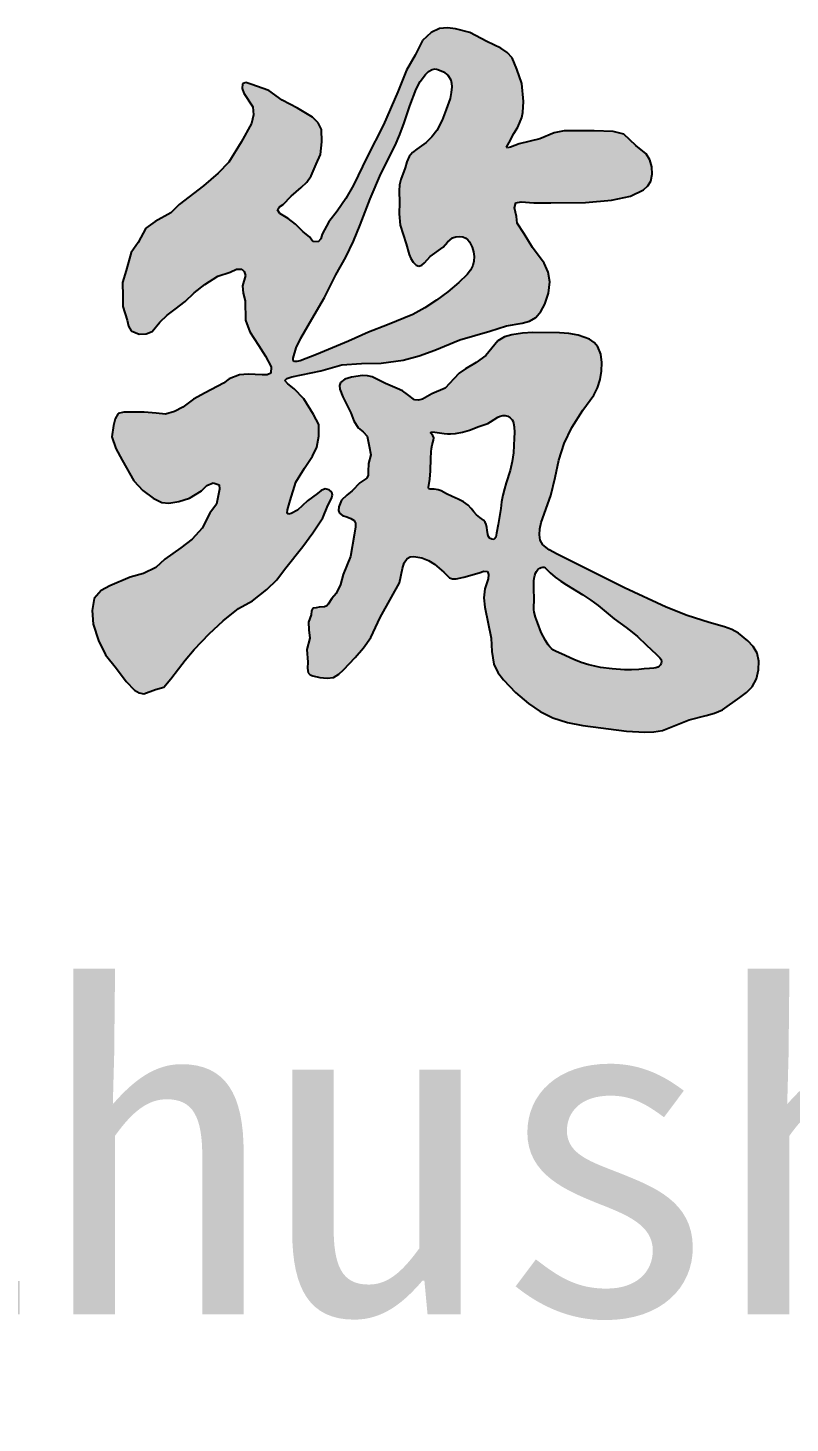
# Model space of a CAD drawing. Extents: x 8254 to 366479, y -216343 to -120021.
# Drawn here: x 124267 to 124507.1, y -184924.3 to -184484.9 of the extents above; entities that cross this region are included whole.
import ezdxf

# ---------------------------------------------------------------- set-up
doc = ezdxf.new("R2010")
doc.units = 0
doc.header["$LTSCALE"] = 500
doc.header["$MEASUREMENT"] = 0
doc.layers.get('0').update_dxf_attribs({"linetype": 'CONTINUOUS'})
doc.styles.add('宋体', font='SimSun.ttf', dxfattribs={"width": 0.8})

msp = doc.modelspace()

# ---------------------------------------------------------------- hatches: boundary and pattern name
h = msp.add_hatch(color=7)
h.paths.add_polyline_path([(124353.76, -184549.126), (124351.305, -184546.673), (124348.957, -184544.966), (124346.395, -184543.366), (124345.648, -184542.193), (124346.248, -184541.293), (124347.462, -184540.487), (124349.917, -184537.927), (124353.119, -184535.154), (124354.847, -184533.461), (124356.214, -184531.527), (124357.815, -184527.794), (124359.203, -184524.808), (124359.63, -184520.755), (124359.523, -184516.915), (124358.466, -184514.77), (124356.642, -184512.974), (124351.945, -184510.195), (124347.142, -184507.635), (124342.873, -184504.649), (124337.216, -184502.622), (124335.663, -184502.141), (124334.611, -184502.532), (124334.474, -184503.987), (124335.048, -184505.477), (124337.886, -184509.731), (124338.116, -184512.289), (124337.449, -184514.967), (124334.174, -184520.857), (124330.245, -184527.183), (124326.97, -184530.674), (124322.277, -184534.601), (124314.636, -184540.491), (124312.051, -184543.155), (124307.114, -184545.896), (124304.096, -184547.952), (124301.765, -184552.475), (124299.57, -184555.627), (124297.913, -184561.35), (124296.765, -184565.117), (124296.929, -184569.375), (124296.929, -184572.651), (124298.241, -184576.909), (124298.721, -184578.794), (124299.552, -184580.348), (124302.01, -184581.33), (124304.206, -184581.287), (124306.107, -184580.512), (124308.565, -184577.564), (124310.825, -184575.334), (124313.39, -184573.457), (124316.548, -184571.038), (124319.39, -184568.303), (124322.758, -184565.673), (124326.863, -184563.043), (124330.758, -184561.781), (124332.726, -184560.884), (124334.443, -184560.834), (124335.164, -184561.662), (124335.495, -184562.833), (124334.653, -184566.094), (124334.819, -184568.423), (124335.39, -184570.827), (124335.495, -184576.928), (124336.864, -184580.61), (124339.601, -184584.818), (124341.811, -184588.289), (124343.601, -184591.656), (124343.505, -184593.603), (124342.367, -184594.122), (124340.774, -184594.123), (124336.352, -184593.993), (124333.62, -184594.123), (124330.368, -184595.422), (124328.613, -184596.787), (124322.89, -184599.776), (124319.118, -184601.856), (124315.837, -184604.31), (124313.201, -184605.741), (124310.394, -184606.543), (124307.357, -184606.257), (124303.576, -184605.913), (124299.278, -184605.913), (124297.176, -184605.872), (124295.44, -184606.371), (124294.455, -184607.984), (124293.95, -184610.15), (124293.434, -184613.7), (124294.695, -184617.364), (124296.7, -184621.029), (124300.41, -184627.567), (124303.182, -184630.542), (124306.467, -184633.005), (124309.239, -184634.338), (124311.395, -184634.543), (124314.577, -184634.031), (124317.862, -184633.005), (124321.661, -184630.645), (124323.343, -184629.051), (124325.357, -184628.183), (124327.205, -184628.799), (124327.399, -184630.128), (124326.999, -184631.774), (124326.383, -184634.851), (124324.33, -184637.724), (124321.919, -184642.493), (124318.754, -184645.928), (124315.226, -184648.639), (124310.162, -184652.164), (124307.267, -184654.785), (124303.378, -184656.683), (124299.217, -184657.858), (124292.796, -184660.57), (124290.082, -184662.106), (124287.821, -184664.546), (124287.282, -184668.363), (124287.51, -184672.678), (124289.214, -184677.788), (124291.487, -184682.33), (124294.896, -184686.646), (124297.964, -184690.734), (124300.558, -184693.458), (124302.019, -184694.343), (124303.533, -184694.595), (124307.169, -184693.232), (124309.783, -184692.551), (124312.055, -184689.939), (124314.442, -184686.759), (124316.487, -184684.034), (124319.328, -184680.627), (124324.101, -184675.744), (124328.533, -184671.656), (124333.306, -184667.795), (124337.738, -184665.297), (124342.283, -184661.776), (124345.465, -184658.71), (124347.851, -184655.417), (124353.647, -184648.263), (124356.715, -184643.947), (124359.897, -184639.178), (124361.488, -184635.317), (124362.668, -184633.09), (124362.954, -184632.041), (124362.738, -184631.115), (124361.861, -184630.376), (124360.692, -184630.093), (124359.371, -184630.598), (124358.192, -184631.57), (124355.124, -184633.841), (124351.942, -184636.793), (124349.897, -184637.815), (124348.679, -184638.221), (124348.776, -184636.667), (124349.67, -184633.727), (124351.43, -184627.956), (124354.123, -184623.582), (124356.704, -184619.769), (124358.051, -184616.966), (124358.612, -184613.489), (124358.612, -184609.788), (124356.929, -184606.648), (124353.899, -184601.714), (124350.869, -184598.574), (124348.849, -184597.004), (124347.951, -184595.995), (124348.613, -184595.266), (124350.195, -184594.761), (124359.286, -184592.855), (124365.907, -184591.06), (124372.087, -184590.572), (124378.251, -184590.499), (124385.209, -184589.49), (124390.279, -184588.137), (124395.215, -184586.364), (124403.056, -184583.149), (124412.561, -184580.401), (124417.821, -184578.777), (124422.725, -184577.904), (124425.019, -184577.249), (124426.984, -184576.117), (124428.589, -184574.224), (124429.799, -184571.897), (124431.024, -184568.416), (124431.408, -184564.864), (124430.86, -184561.858), (124429.598, -184559.037), (124425.979, -184554.014), (124423.365, -184549.794), (124421.153, -184546.378), (124420.898, -184544.295), (124420.288, -184541.596), (124420.724, -184540.029), (124422.379, -184539.681), (124426.386, -184540.029), (124431.7, -184540.029), (124442.675, -184539.855), (124450.863, -184539.159), (124456.874, -184537.94), (124460.955, -184535.895), (124462.267, -184534.649), (124463.215, -184533.152), (124463.696, -184530.988), (124463.538, -184528.688), (124462.934, -184526.484), (124461.816, -184524.601), (124458.533, -184521.913), (124454.767, -184518.417), (124451.376, -184517.503), (124445.349, -184517.288), (124439.16, -184517.288), (124435.958, -184517.363), (124432.81, -184517.933), (124428.306, -184519.794), (124421.747, -184521.415), (124419.045, -184522.473), (124417.551, -184522.863), (124418.637, -184520.942), (124420.057, -184518.172), (124421.342, -184516.213), (124422.558, -184513.105), (124422.897, -184511.551), (124423.176, -184508.043), (124422.581, -184502.44), (124421.052, -184497.856), (124419.608, -184494.291), (124417.991, -184492.608), (124415.955, -184491.319), (124411.623, -184489.197), (124406.271, -184486.311), (124401.683, -184485.207), (124399.14, -184484.903), (124396.671, -184485.122), (124394.038, -184486.395), (124391.319, -184488.857), (124389.025, -184493.526), (124386.307, -184498.196), (124383.589, -184505.072), (124378.994, -184515.41), (124373.826, -184525.554), (124369.528, -184534.426), (124367.161, -184538.677), (124364.433, -184542.62), (124361.772, -184545.93), (124359.737, -184549.873), (124359.288, -184551.323), (124358.456, -184552.326), (124356.748, -184552.219), (124355.681, -184550.726)])
h.paths.add_polyline_path([(124364.017, -184562.678), (124367.179, -184557.096), (124369.608, -184552.067), (124371.711, -184546.879), (124374.771, -184538.779), (124378.151, -184530.833), (124382.654, -184521.967), (124384.211, -184518.44), (124385.567, -184514.82), (124387.302, -184509.415), (124389.318, -184504.175), (124390.612, -184501.814), (124392.264, -184499.597), (124393.251, -184498.611), (124394.723, -184497.773), (124396.149, -184497.953), (124397.909, -184498.698), (124399.297, -184499.808), (124400.2, -184501.232), (124400.463, -184502.31), (124400.527, -184503.44), (124400.376, -184505.291), (124399.992, -184507.101), (124398.809, -184510.635), (124397.454, -184513.998), (124395.782, -184517.175), (124394.276, -184519.226), (124392.427, -184521.018), (124389.507, -184523.067), (124388.164, -184524.15), (124387.109, -184525.433), (124386.378, -184527.125), (124385.801, -184528.948), (124384.443, -184532.603), (124384.113, -184534.373), (124384.006, -184536.198), (124384.051, -184539.922), (124384.009, -184543.486), (124384.313, -184546.979), (124386.143, -184552.86), (124387.059, -184556.258), (124387.655, -184557.54), (124388.418, -184558.717), (124389.287, -184559.58), (124390.198, -184559.918), (124391.067, -184559.619), (124391.935, -184558.866), (124393.729, -184556.912), (124397.783, -184553.906), (124399.187, -184552.363), (124400.791, -184551.031), (124401.803, -184550.668), (124402.899, -184550.555), (124404.539, -184550.771), (124405.977, -184551.909), (124406.96, -184553.92), (124407.381, -184555.385), (124407.579, -184556.869), (124407.53, -184558.326), (124407.209, -184559.707), (124406.454, -184561.218), (124405.384, -184562.587), (124402.751, -184565.046), (124399.262, -184567.97), (124395.721, -184570.666), (124392.077, -184573.04), (124388.223, -184575.116), (124380.256, -184578.394), (124374.295, -184580.752), (124367.95, -184583.527), (124357.865, -184587.773), (124352.72, -184589.786), (124351.705, -184589.987), (124350.535, -184589.925), (124350.525, -184588.906), (124351.561, -184585.682), (124352.95, -184582.586), (124356.428, -184576.582), (124360.433, -184569.841)], flags=16)
h.paths.add_polyline_path([(124441.858, -184605.288), (124445.312, -184600.604), (124446.481, -184598.23), (124447.276, -184595.68), (124447.706, -184593.004), (124447.779, -184590.25), (124447.472, -184587.639), (124446.545, -184585.319), (124445.389, -184584.005), (124443.893, -184582.969), (124440.378, -184581.621), (124437.406, -184581.09), (124434.457, -184580.882), (124426.111, -184580.879), (124422.801, -184581.043), (124419.489, -184581.509), (124417.109, -184582.203), (124415.023, -184583.4), (124411.267, -184588.031), (124408.219, -184590.298), (124404.853, -184592.222), (124402.884, -184593.679), (124401.152, -184595.427), (124398.439, -184598.385), (124394.245, -184600.111), (124391.284, -184601.837), (124390.037, -184602.175), (124388.817, -184602.083), (124386.597, -184600.358), (124385.01, -184599.242), (124383.277, -184598.415), (124379.69, -184596.906), (124375.496, -184594.743), (124373.982, -184594.425), (124372.396, -184594.398), (124368.968, -184594.928), (124366.885, -184595.504), (124365.45, -184596.548), (124365.18, -184597.501), (124365.292, -184598.641), (124366.18, -184601.069), (124368.777, -184606.142), (124369.712, -184608.621), (124371.092, -184610.861), (124372.634, -184612.112), (124373.916, -184613.452), (124374.509, -184616.628), (124375.002, -184619.34), (124374.262, -184622.052), (124374.231, -184624.599), (124374.169, -184625.776), (124373.769, -184626.736), (124371.549, -184628.216), (124369.202, -184630.653), (124367.466, -184632.019), (124365.817, -184633.629), (124364.913, -184635.775), (124364.871, -184636.852), (124365.205, -184637.746), (124366.147, -184638.461), (124367.432, -184638.925), (124368.735, -184639.359), (124369.733, -184639.987), (124370.173, -184640.896), (124370.223, -184642.056), (124369.774, -184644.692), (124368.588, -184651.389), (124366.368, -184657.059), (124365.457, -184660.145), (124364.147, -184662.976), (124362.774, -184664.59), (124361.629, -184666.336), (124361.172, -184666.923), (124360.477, -184667.257), (124358.786, -184667.334), (124357.787, -184667.564), (124356.788, -184667.641), (124356.365, -184668.491), (124356.25, -184669.791), (124355.405, -184672.018), (124355.54, -184674.477), (124355.866, -184677.086), (124354.867, -184680.619), (124355.174, -184684.689), (124355.081, -184686.483), (124355.328, -184687.991), (124355.915, -184688.589), (124356.789, -184688.992), (124358.938, -184689.452), (124361.228, -184689.722), (124363.258, -184689.452), (124364.902, -184688.475), (124366.4, -184687.097), (124370.13, -184683.173), (124372.749, -184680.162), (124375.039, -184676.894), (124377.984, -184670.615), (124381.519, -184664.14), (124384.072, -184659.627), (124385.053, -184655.114), (124385.531, -184653.344), (124386.428, -184651.974), (124387.398, -184651.487), (124388.583, -184651.347), (124391.14, -184651.778), (124393.232, -184652.628), (124395.067, -184653.74), (124398.012, -184656.291), (124399.779, -184658.057), (124400.796, -184658.367), (124401.939, -184658.356), (124404.296, -184657.861), (124409.204, -184656.487), (124410.657, -184656.01), (124411.757, -184656.095), (124412.09, -184657.074), (124411.953, -184658.45), (124410.972, -184661.589), (124410.682, -184664.355), (124410.972, -184667.279), (124412.935, -184677.09), (124413.151, -184681.241), (124413.815, -184685.258), (124415.096, -184687.854), (124416.862, -184690.236), (124420.582, -184694.209), (124424.716, -184697.693), (124428.406, -184700.203), (124432.374, -184702.206), (124437.009, -184703.644), (124441.799, -184704.56), (124455.543, -184706.326), (124461.322, -184706.734), (124464.168, -184706.618), (124466.932, -184706.13), (124475.375, -184702.794), (124480.7, -184701.396), (124483.317, -184700.671), (124485.781, -184699.655), (124491.279, -184695.73), (124493.386, -184694.167), (124495.206, -184692.395), (124496.508, -184689.927), (124497.17, -184687.097), (124497.311, -184684.369), (124496.777, -184681.799), (124495.534, -184679.71), (124493.832, -184677.875), (124490.887, -184675.52), (124488.742, -184674.399), (124486.447, -184673.543), (124481.658, -184672.185), (124474.739, -184669.95), (124468.042, -184667.284), (124454.954, -184661.197), (124443.37, -184655.506), (124433.748, -184650.601), (124431.231, -184649.266), (124429.232, -184647.658), (124428.42, -184646.201), (124428.13, -184644.519), (124428.262, -184642.654), (124428.716, -184640.652), (124431.743, -184632.16), (124433.117, -184626.452), (124434.21, -184621.066), (124435.969, -184615.809), (124438.404, -184610.712)])
h.paths.add_polyline_path([(124394.134, -184612.148), (124395.144, -184612.168), (124398.106, -184612.63), (124399.207, -184612.75), (124400.122, -184612.776), (124401.727, -184612.63), (124403.887, -184612.228), (124406.124, -184611.596), (124409.098, -184610.433), (124410.955, -184609.806), (124411.862, -184609.451), (124412.719, -184609.011), (124413.857, -184608.215), (124415.047, -184607.461), (124415.797, -184607.169), (124416.59, -184607.012), (124417.387, -184607.015), (124418.15, -184607.202), (124418.952, -184607.676), (124419.573, -184608.365), (124419.84, -184608.87), (124420.025, -184609.414), (124420.22, -184610.562), (124420.281, -184612.314), (124420.22, -184614.051), (124419.961, -184618.704), (124419.564, -184621.503), (124418.926, -184624.261), (124417.701, -184628.133), (124417.097, -184630.064), (124416.599, -184632.014), (124416.234, -184634.127), (124415.952, -184636.279), (124415.176, -184641.319), (124414.659, -184644.032), (124414.375, -184645.24), (124414.127, -184645.708), (124413.753, -184645.971), (124413.102, -184645.931), (124412.46, -184645.583), (124412.058, -184645.09), (124411.842, -184644.493), (124411.684, -184643.128), (124411.575, -184642.198), (124411.374, -184641.318), (124411.037, -184640.535), (124410.521, -184639.897), (124409.357, -184639.122), (124408.346, -184638.261), (124407.473, -184637.251), (124406.636, -184636.208), (124405.736, -184635.245), (124405.01, -184634.663), (124404.218, -184634.16), (124402.503, -184633.307), (124400.627, -184632.486), (124398.882, -184631.627), (124397.233, -184630.697), (124396.249, -184630.359), (124395.002, -184630.205), (124393.728, -184630.169), (124393.302, -184630.025), (124393.192, -184629.688), (124393.602, -184627.053), (124393.838, -184624.39), (124393.968, -184620.513), (124394, -184618.401), (124394.113, -184617.335), (124394.356, -184616.248), (124394.815, -184614.712), (124394.861, -184613.972), (124394.614, -184613.276), (124393.82, -184612.323)], flags=16)
h.paths.add_polyline_path([(124427.68, -184655.513), (124428.473, -184654.909), (124429.204, -184654.719), (124429.641, -184654.74), (124429.986, -184654.952), (124431.483, -184656.494), (124433.131, -184657.882), (124434.887, -184659.153), (124436.707, -184660.343), (124441.801, -184663.47), (124444.297, -184665.074), (124446.7, -184666.794), (124451.741, -184670.948), (124455.494, -184673.769), (124457.341, -184675.165), (124459.081, -184676.603), (124461.845, -184679.272), (124464.894, -184682.155), (124466.078, -184683.26), (124466.474, -184683.854), (124466.608, -184684.491), (124466.499, -184684.974), (124466.243, -184685.447), (124465.877, -184685.87), (124465.439, -184686.204), (124464.819, -184686.464), (124464.159, -184686.573), (124462.79, -184686.593), (124461.102, -184686.709), (124459.44, -184686.905), (124457.187, -184687.064), (124454.921, -184687.061), (124451.103, -184686.749), (124447.441, -184686.282), (124445.56, -184685.946), (124443.701, -184685.503), (124441.331, -184684.732), (124439.027, -184683.79), (124435.053, -184682), (124433.404, -184681.294), (124432.632, -184680.875), (124431.936, -184680.365), (124431.394, -184679.805), (124430.917, -184679.17), (124430.066, -184677.795), (124428.664, -184675.304), (124427.495, -184672.111), (124426.91, -184670.526), (124426.482, -184668.919), (124426.399, -184668.037), (124426.397, -184667.142), (124426.482, -184665.338), (124426.405, -184660.9), (124426.434, -184659.091), (124426.532, -184658.196), (124426.716, -184657.318), (124426.932, -184656.668), (124427.243, -184656.057)], flags=16)

# ---------------------------------------------------------------- linework, layer by layer
at = {"color": 7}
for p, q in [((124391.319, -184488.857), (124389.025, -184493.526)), ((124394.038, -184486.395), (124391.319, -184488.857)), ((124396.671, -184485.122), (124394.038, -184486.395)), ((124399.14, -184484.903), (124396.671, -184485.122)), ((124401.683, -184485.207), (124399.14, -184484.903)), ((124406.271, -184486.311), (124401.683, -184485.207)), ((124411.623, -184489.197), (124406.271, -184486.311)), ((124415.955, -184491.319), (124411.623, -184489.197)), ((124417.991, -184492.608), (124415.955, -184491.319)), ((124419.608, -184494.291), (124417.991, -184492.608)), ((124389.025, -184493.526), (124386.307, -184498.196)), ((124421.052, -184497.856), (124419.608, -184494.291)), ((124386.307, -184498.196), (124383.589, -184505.072)), ((124389.318, -184504.175), (124390.612, -184501.814)), ((124390.612, -184501.814), (124392.264, -184499.597)), ((124392.264, -184499.597), (124393.251, -184498.611)), ((124393.251, -184498.611), (124394.391, -184497.962)), ((124394.391, -184497.962), (124395.249, -184497.839)), ((124395.249, -184497.839), (124396.149, -184497.953)), ((124396.149, -184497.953), (124397.909, -184498.698)), ((124397.909, -184498.698), (124399.297, -184499.808)), ((124399.297, -184499.808), (124400.2, -184501.232)), ((124400.2, -184501.232), (124400.463, -184502.31)), ((124422.581, -184502.44), (124421.052, -184497.856)), ((124334.611, -184502.532), (124334.474, -184503.987)), ((124334.474, -184503.987), (124335.048, -184505.477)), ((124335.663, -184502.141), (124334.611, -184502.532)), ((124335.048, -184505.477), (124337.886, -184509.731)), ((124337.216, -184502.622), (124335.663, -184502.141)), ((124342.873, -184504.649), (124337.216, -184502.622)), ((124347.142, -184507.635), (124342.873, -184504.649)), ((124383.589, -184505.072), (124378.994, -184515.41)), ((124387.302, -184509.415), (124389.318, -184504.175)), ((124400.376, -184505.291), (124399.992, -184507.101)), ((124400.527, -184503.44), (124400.376, -184505.291)), ((124400.463, -184502.31), (124400.527, -184503.44)), ((124423.176, -184508.043), (124422.581, -184502.44)), ((124337.886, -184509.731), (124338.116, -184512.289)), ((124351.945, -184510.195), (124347.142, -184507.635)), ((124356.642, -184512.974), (124351.945, -184510.195)), ((124385.567, -184514.82), (124387.302, -184509.415)), ((124398.809, -184510.635), (124397.454, -184513.998)), ((124399.992, -184507.101), (124398.809, -184510.635)), ((124422.897, -184511.551), (124423.176, -184508.043)), ((124337.449, -184514.967), (124334.174, -184520.857)), ((124338.116, -184512.289), (124337.449, -184514.967)), ((124358.466, -184514.77), (124356.642, -184512.974)), ((124359.523, -184516.915), (124358.466, -184514.77)), ((124384.211, -184518.44), (124385.567, -184514.82)), ((124397.454, -184513.998), (124395.782, -184517.175)), ((124421.342, -184516.213), (124422.558, -184513.105)), ((124422.558, -184513.105), (124422.897, -184511.551)), ((124359.63, -184520.755), (124359.523, -184516.915)), ((124378.994, -184515.41), (124373.826, -184525.554)), ((124382.654, -184521.967), (124384.211, -184518.44)), ((124394.276, -184519.226), (124392.427, -184521.018)), ((124395.782, -184517.175), (124394.276, -184519.226)), ((124418.637, -184520.942), (124420.057, -184518.172)), ((124420.057, -184518.172), (124421.342, -184516.213)), ((124432.81, -184517.933), (124428.306, -184519.794)), ((124435.958, -184517.363), (124432.81, -184517.933)), ((124439.16, -184517.288), (124435.958, -184517.363)), ((124445.349, -184517.288), (124439.16, -184517.288)), ((124451.376, -184517.503), (124445.349, -184517.288)), ((124454.767, -184518.417), (124451.376, -184517.503)), ((124458.533, -184521.913), (124454.767, -184518.417)), ((124334.174, -184520.857), (124330.245, -184527.183)), ((124359.203, -184524.808), (124359.63, -184520.755)), ((124378.151, -184530.833), (124382.654, -184521.967)), ((124389.507, -184523.067), (124388.164, -184524.15)), ((124392.427, -184521.018), (124389.507, -184523.067)), ((124417.758, -184522.496), (124418.637, -184520.942)), ((124418.092, -184522.722), (124417.758, -184522.496)), ((124419.045, -184522.473), (124418.092, -184522.722)), ((124421.747, -184521.415), (124419.045, -184522.473)), ((124428.306, -184519.794), (124421.747, -184521.415)), ((124461.816, -184524.601), (124458.533, -184521.913)), ((124330.245, -184527.183), (124326.97, -184530.674)), ((124356.214, -184531.527), (124357.815, -184527.794)), ((124357.815, -184527.794), (124359.203, -184524.808)), ((124373.826, -184525.554), (124369.528, -184534.426)), ((124386.378, -184527.125), (124385.801, -184528.948)), ((124387.109, -184525.433), (124386.378, -184527.125)), ((124388.164, -184524.15), (124387.109, -184525.433)), ((124462.934, -184526.484), (124461.816, -184524.601)), ((124463.538, -184528.688), (124462.934, -184526.484)), ((124326.97, -184530.674), (124322.277, -184534.601)), ((124354.847, -184533.461), (124356.214, -184531.527)), ((124374.771, -184538.779), (124378.151, -184530.833)), ((124384.443, -184532.603), (124384.113, -184534.373)), ((124385.801, -184528.948), (124384.443, -184532.603)), ((124463.215, -184533.152), (124463.696, -184530.988)), ((124463.696, -184530.988), (124463.538, -184528.688)), ((124322.277, -184534.601), (124314.636, -184540.491)), ((124349.917, -184537.927), (124353.119, -184535.154)), ((124353.119, -184535.154), (124354.847, -184533.461)), ((124369.528, -184534.426), (124367.161, -184538.677)), ((124384.113, -184534.373), (124384.006, -184536.198)), ((124384.006, -184536.198), (124384.051, -184539.922)), ((124456.874, -184537.94), (124460.955, -184535.895)), ((124460.955, -184535.895), (124462.267, -184534.649)), ((124462.267, -184534.649), (124463.215, -184533.152)), ((124314.636, -184540.491), (124312.051, -184543.155)), ((124345.648, -184542.193), (124346.248, -184541.293)), ((124346.248, -184541.293), (124347.462, -184540.487)), ((124347.462, -184540.487), (124349.917, -184537.927)), ((124367.161, -184538.677), (124364.433, -184542.62)), ((124371.711, -184546.879), (124374.771, -184538.779)), ((124384.051, -184539.922), (124384.009, -184543.486)), ((124420.288, -184541.596), (124420.724, -184540.029)), ((124420.898, -184544.295), (124420.288, -184541.596)), ((124420.724, -184540.029), (124422.379, -184539.681)), ((124422.379, -184539.681), (124426.386, -184540.029)), ((124426.386, -184540.029), (124431.7, -184540.029)), ((124431.7, -184540.029), (124442.675, -184539.855)), ((124442.675, -184539.855), (124450.863, -184539.159)), ((124450.863, -184539.159), (124456.874, -184537.94)), ((124307.114, -184545.896), (124304.096, -184547.952)), ((124312.051, -184543.155), (124307.114, -184545.896)), ((124346.395, -184543.366), (124345.648, -184542.193)), ((124348.957, -184544.966), (124346.395, -184543.366)), ((124351.305, -184546.673), (124348.957, -184544.966)), ((124361.772, -184545.93), (124359.737, -184549.873)), ((124364.433, -184542.62), (124361.772, -184545.93)), ((124384.009, -184543.486), (124384.313, -184546.979)), ((124421.153, -184546.378), (124420.898, -184544.295)), ((124304.096, -184547.952), (124301.765, -184552.475)), ((124353.76, -184549.126), (124351.305, -184546.673)), ((124355.681, -184550.726), (124353.76, -184549.126)), ((124359.737, -184549.873), (124359.288, -184551.323)), ((124369.608, -184552.067), (124371.711, -184546.879)), ((124384.313, -184546.979), (124386.143, -184552.86)), ((124423.365, -184549.794), (124421.153, -184546.378)), ((124425.979, -184554.014), (124423.365, -184549.794)), ((124301.765, -184552.475), (124299.57, -184555.627)), ((124356.748, -184552.219), (124355.681, -184550.726)), ((124358.456, -184552.326), (124356.748, -184552.219)), ((124359.288, -184551.323), (124358.456, -184552.326)), ((124367.179, -184557.096), (124369.608, -184552.067)), ((124386.143, -184552.86), (124387.059, -184556.258)), ((124393.729, -184556.912), (124397.783, -184553.906)), ((124397.783, -184553.906), (124399.187, -184552.363)), ((124399.187, -184552.363), (124400.791, -184551.031)), ((124400.791, -184551.031), (124401.803, -184550.668)), ((124401.803, -184550.668), (124402.899, -184550.555)), ((124402.899, -184550.555), (124403.982, -184550.697)), ((124403.982, -184550.697), (124404.955, -184551.101)), ((124404.955, -184551.101), (124405.624, -184551.63)), ((124405.624, -184551.63), (124406.17, -184552.303)), ((124406.17, -184552.303), (124406.96, -184553.92)), ((124406.96, -184553.92), (124407.381, -184555.385)), ((124429.598, -184559.037), (124425.979, -184554.014)), ((124299.57, -184555.627), (124297.913, -184561.35)), ((124364.017, -184562.678), (124367.179, -184557.096)), ((124387.059, -184556.258), (124387.655, -184557.54)), ((124387.655, -184557.54), (124388.418, -184558.717)), ((124388.418, -184558.717), (124389.287, -184559.58)), ((124391.067, -184559.619), (124391.935, -184558.866)), ((124391.935, -184558.866), (124393.729, -184556.912)), ((124407.53, -184558.326), (124407.209, -184559.707)), ((124407.381, -184555.385), (124407.579, -184556.869)), ((124407.579, -184556.869), (124407.53, -184558.326)), ((124430.86, -184561.858), (124429.598, -184559.037)), ((124297.913, -184561.35), (124296.765, -184565.117)), ((124322.758, -184565.673), (124326.863, -184563.043)), ((124326.863, -184563.043), (124330.758, -184561.781)), ((124330.758, -184561.781), (124332.726, -184560.884)), ((124332.726, -184560.884), (124334.443, -184560.834)), ((124334.443, -184560.834), (124335.164, -184561.662)), ((124335.495, -184562.833), (124334.653, -184566.094)), ((124335.164, -184561.662), (124335.495, -184562.833)), ((124360.433, -184569.841), (124364.017, -184562.678)), ((124389.287, -184559.58), (124390.198, -184559.918)), ((124390.198, -184559.918), (124391.067, -184559.619)), ((124405.384, -184562.587), (124402.751, -184565.046)), ((124406.454, -184561.218), (124405.384, -184562.587)), ((124407.209, -184559.707), (124406.454, -184561.218)), ((124431.408, -184564.864), (124430.86, -184561.858)), ((124296.765, -184565.117), (124296.929, -184569.375)), ((124319.39, -184568.303), (124322.758, -184565.673)), ((124334.653, -184566.094), (124334.819, -184568.423)), ((124402.751, -184565.046), (124399.262, -184567.97)), ((124431.024, -184568.416), (124431.408, -184564.864)), ((124296.929, -184569.375), (124296.929, -184572.651)), ((124313.39, -184573.457), (124316.548, -184571.038)), ((124316.548, -184571.038), (124319.39, -184568.303)), ((124334.819, -184568.423), (124335.39, -184570.827)), ((124335.39, -184570.827), (124335.495, -184576.928)), ((124356.428, -184576.582), (124360.433, -184569.841)), ((124395.721, -184570.666), (124392.077, -184573.04)), ((124399.262, -184567.97), (124395.721, -184570.666)), ((124428.589, -184574.224), (124429.799, -184571.897)), ((124429.799, -184571.897), (124431.024, -184568.416)), ((124296.929, -184572.651), (124298.241, -184576.909)), ((124308.565, -184577.564), (124310.825, -184575.334)), ((124310.825, -184575.334), (124313.39, -184573.457)), ((124352.95, -184582.586), (124356.428, -184576.582)), ((124388.223, -184575.116), (124380.256, -184578.394)), ((124392.077, -184573.04), (124388.223, -184575.116)), ((124425.019, -184577.249), (124426.984, -184576.117)), ((124426.984, -184576.117), (124428.589, -184574.224)), ((124298.241, -184576.909), (124298.721, -184578.794)), ((124298.721, -184578.794), (124299.552, -184580.348)), ((124299.552, -184580.348), (124302.01, -184581.33)), ((124304.206, -184581.287), (124306.107, -184580.512)), ((124306.107, -184580.512), (124308.565, -184577.564)), ((124335.495, -184576.928), (124336.864, -184580.61)), ((124336.864, -184580.61), (124339.601, -184584.818)), ((124374.295, -184580.752), (124367.95, -184583.527)), ((124380.256, -184578.394), (124374.295, -184580.752)), ((124403.056, -184583.149), (124412.561, -184580.401)), ((124412.561, -184580.401), (124417.821, -184578.777)), ((124417.821, -184578.777), (124422.725, -184577.904)), ((124422.801, -184581.043), (124419.489, -184581.509)), ((124422.725, -184577.904), (124425.019, -184577.249)), ((124426.111, -184580.879), (124422.801, -184581.043)), ((124434.457, -184580.882), (124426.111, -184580.879)), ((124437.406, -184581.09), (124434.457, -184580.882)), ((124440.378, -184581.621), (124437.406, -184581.09)), ((124302.01, -184581.33), (124304.206, -184581.287)), ((124339.601, -184584.818), (124341.811, -184588.289)), ((124351.561, -184585.682), (124352.95, -184582.586)), ((124367.95, -184583.527), (124357.865, -184587.773)), ((124395.215, -184586.364), (124403.056, -184583.149)), ((124415.023, -184583.4), (124411.267, -184588.031)), ((124417.109, -184582.203), (124415.023, -184583.4)), ((124419.489, -184581.509), (124417.109, -184582.203)), ((124443.893, -184582.969), (124440.378, -184581.621)), ((124445.389, -184584.005), (124443.893, -184582.969)), ((124446.545, -184585.319), (124445.389, -184584.005)), ((124447.472, -184587.639), (124446.545, -184585.319)), ((124341.811, -184588.289), (124343.601, -184591.656)), ((124350.525, -184588.906), (124351.561, -184585.682)), ((124350.532, -184589.607), (124350.525, -184588.906)), ((124350.95, -184589.947), (124350.532, -184589.607)), ((124352.72, -184589.786), (124351.705, -184589.987)), ((124357.865, -184587.773), (124352.72, -184589.786)), ((124378.251, -184590.499), (124385.209, -184589.49)), ((124385.209, -184589.49), (124390.279, -184588.137)), ((124390.279, -184588.137), (124395.215, -184586.364)), ((124411.267, -184588.031), (124408.219, -184590.298)), ((124447.779, -184590.25), (124447.472, -184587.639)), ((124333.62, -184594.123), (124330.368, -184595.422)), ((124336.352, -184593.993), (124333.62, -184594.123)), ((124340.774, -184594.123), (124336.352, -184593.993)), ((124342.367, -184594.122), (124340.774, -184594.123)), ((124343.505, -184593.603), (124342.367, -184594.122)), ((124343.601, -184591.656), (124343.505, -184593.603)), ((124350.195, -184594.761), (124359.286, -184592.855)), ((124351.705, -184589.987), (124350.95, -184589.947)), ((124359.286, -184592.855), (124365.907, -184591.06)), ((124365.907, -184591.06), (124372.087, -184590.572)), ((124372.087, -184590.572), (124378.251, -184590.499)), ((124402.884, -184593.679), (124401.152, -184595.427)), ((124404.853, -184592.222), (124402.884, -184593.679)), ((124408.219, -184590.298), (124404.853, -184592.222)), ((124447.276, -184595.68), (124447.706, -184593.004)), ((124447.706, -184593.004), (124447.779, -184590.25)), ((124328.613, -184596.787), (124322.89, -184599.776)), ((124330.368, -184595.422), (124328.613, -184596.787)), ((124347.951, -184595.995), (124348.613, -184595.266)), ((124348.849, -184597.004), (124347.951, -184595.995)), ((124348.613, -184595.266), (124350.195, -184594.761)), ((124350.869, -184598.574), (124348.849, -184597.004)), ((124353.899, -184601.714), (124350.869, -184598.574)), ((124365.45, -184596.548), (124365.18, -184597.501)), ((124365.18, -184597.501), (124365.292, -184598.641)), ((124365.292, -184598.641), (124366.18, -184601.069)), ((124366.885, -184595.504), (124365.45, -184596.548)), ((124368.968, -184594.928), (124366.885, -184595.504)), ((124372.396, -184594.398), (124368.968, -184594.928)), ((124373.982, -184594.425), (124372.396, -184594.398)), ((124375.496, -184594.743), (124373.982, -184594.425)), ((124379.69, -184596.906), (124375.496, -184594.743)), ((124383.277, -184598.415), (124379.69, -184596.906)), ((124385.01, -184599.242), (124383.277, -184598.415)), ((124398.439, -184598.385), (124394.245, -184600.111)), ((124401.152, -184595.427), (124398.439, -184598.385)), ((124445.312, -184600.604), (124446.481, -184598.23)), ((124446.481, -184598.23), (124447.276, -184595.68)), ((124319.118, -184601.856), (124315.837, -184604.31)), ((124322.89, -184599.776), (124319.118, -184601.856)), ((124356.929, -184606.648), (124353.899, -184601.714)), ((124366.18, -184601.069), (124368.777, -184606.142)), ((124386.597, -184600.358), (124385.01, -184599.242)), ((124388.817, -184602.083), (124386.597, -184600.358)), ((124390.037, -184602.175), (124388.817, -184602.083)), ((124391.284, -184601.837), (124390.037, -184602.175)), ((124394.245, -184600.111), (124391.284, -184601.837)), ((124441.858, -184605.288), (124445.312, -184600.604)), ((124295.44, -184606.371), (124294.455, -184607.984)), ((124297.176, -184605.872), (124295.44, -184606.371)), ((124299.278, -184605.913), (124297.176, -184605.872)), ((124303.576, -184605.913), (124299.278, -184605.913)), ((124307.357, -184606.257), (124303.576, -184605.913)), ((124310.394, -184606.543), (124307.357, -184606.257)), ((124313.201, -184605.741), (124310.394, -184606.543)), ((124315.837, -184604.31), (124313.201, -184605.741)), ((124358.612, -184609.788), (124356.929, -184606.648)), ((124368.777, -184606.142), (124369.712, -184608.621)), ((124413.857, -184608.215), (124415.047, -184607.461)), ((124415.047, -184607.461), (124415.797, -184607.169)), ((124415.797, -184607.169), (124416.59, -184607.012)), ((124416.59, -184607.012), (124417.387, -184607.015)), ((124417.387, -184607.015), (124418.15, -184607.202)), ((124418.15, -184607.202), (124418.952, -184607.676)), ((124438.404, -184610.712), (124441.858, -184605.288)), ((124293.95, -184610.15), (124293.434, -184613.7)), ((124294.455, -184607.984), (124293.95, -184610.15)), ((124358.612, -184613.489), (124358.612, -184609.788)), ((124369.712, -184608.621), (124371.092, -184610.861)), ((124371.092, -184610.861), (124372.634, -184612.112)), ((124403.887, -184612.228), (124406.124, -184611.596)), ((124406.124, -184611.596), (124409.098, -184610.433)), ((124409.098, -184610.433), (124410.955, -184609.806)), ((124410.955, -184609.806), (124411.862, -184609.451)), ((124411.862, -184609.451), (124412.719, -184609.011)), ((124412.719, -184609.011), (124413.857, -184608.215)), ((124418.952, -184607.676), (124419.573, -184608.365)), ((124419.573, -184608.365), (124419.84, -184608.87)), ((124419.84, -184608.87), (124420.025, -184609.414)), ((124420.025, -184609.414), (124420.22, -184610.562)), ((124420.22, -184610.562), (124420.281, -184612.314)), ((124435.969, -184615.809), (124438.404, -184610.712)), ((124293.434, -184613.7), (124294.695, -184617.364)), ((124358.051, -184616.966), (124358.612, -184613.489)), ((124372.634, -184612.112), (124373.916, -184613.452)), ((124373.916, -184613.452), (124374.509, -184616.628)), ((124393.92, -184612.267), (124394.134, -184612.148)), ((124393.968, -184612.501), (124393.92, -184612.267)), ((124394.614, -184613.276), (124393.968, -184612.501)), ((124394.113, -184617.335), (124394.356, -184616.248)), ((124394.134, -184612.148), (124395.144, -184612.168)), ((124394.356, -184616.248), (124394.815, -184614.712)), ((124394.861, -184613.972), (124394.614, -184613.276)), ((124394.815, -184614.712), (124394.861, -184613.972)), ((124395.144, -184612.168), (124398.106, -184612.63)), ((124398.106, -184612.63), (124399.207, -184612.75)), ((124399.207, -184612.75), (124400.122, -184612.776)), ((124400.122, -184612.776), (124401.727, -184612.63)), ((124401.727, -184612.63), (124403.887, -184612.228)), ((124420.22, -184614.051), (124419.961, -184618.704)), ((124420.281, -184612.314), (124420.22, -184614.051)), ((124434.21, -184621.066), (124435.969, -184615.809)), ((124294.695, -184617.364), (124296.7, -184621.029)), ((124354.123, -184623.582), (124356.704, -184619.769)), ((124356.704, -184619.769), (124358.051, -184616.966)), ((124375.002, -184619.34), (124374.262, -184622.052)), ((124374.509, -184616.628), (124375.002, -184619.34)), ((124393.838, -184624.39), (124393.968, -184620.513)), ((124393.968, -184620.513), (124394, -184618.401)), ((124394, -184618.401), (124394.113, -184617.335)), ((124419.961, -184618.704), (124419.564, -184621.503)), ((124296.7, -184621.029), (124300.41, -184627.567)), ((124351.43, -184627.956), (124354.123, -184623.582)), ((124374.231, -184624.599), (124374.169, -184625.776)), ((124374.262, -184622.052), (124374.231, -184624.599)), ((124393.602, -184627.053), (124393.838, -184624.39)), ((124418.926, -184624.261), (124417.701, -184628.133)), ((124419.564, -184621.503), (124418.926, -184624.261)), ((124433.117, -184626.452), (124434.21, -184621.066)), ((124300.41, -184627.567), (124303.182, -184630.542)), ((124321.661, -184630.645), (124323.343, -184629.051)), ((124323.343, -184629.051), (124325.357, -184628.183)), ((124325.357, -184628.183), (124327.205, -184628.799)), ((124327.205, -184628.799), (124327.399, -184630.128)), ((124349.67, -184633.727), (124351.43, -184627.956)), ((124371.549, -184628.216), (124369.202, -184630.653)), ((124373.769, -184626.736), (124371.549, -184628.216)), ((124374.169, -184625.776), (124373.769, -184626.736)), ((124393.192, -184629.688), (124393.602, -184627.053)), ((124417.701, -184628.133), (124417.097, -184630.064)), ((124431.743, -184632.16), (124433.117, -184626.452)), ((124303.182, -184630.542), (124306.467, -184633.005)), ((124306.467, -184633.005), (124309.239, -184634.338)), ((124314.577, -184634.031), (124317.862, -184633.005)), ((124317.862, -184633.005), (124321.661, -184630.645)), ((124326.999, -184631.774), (124326.383, -184634.851)), ((124327.399, -184630.128), (124326.999, -184631.774)), ((124348.776, -184636.667), (124349.67, -184633.727)), ((124355.124, -184633.841), (124351.942, -184636.793)), ((124358.192, -184631.57), (124355.124, -184633.841)), ((124359.371, -184630.598), (124358.192, -184631.57)), ((124360.692, -184630.093), (124359.371, -184630.598)), ((124361.861, -184630.376), (124360.692, -184630.093)), ((124361.488, -184635.317), (124362.668, -184633.09)), ((124362.738, -184631.115), (124361.861, -184630.376)), ((124362.668, -184633.09), (124362.954, -184632.041)), ((124362.954, -184632.041), (124362.738, -184631.115)), ((124365.817, -184633.629), (124364.913, -184635.775)), ((124367.466, -184632.019), (124365.817, -184633.629)), ((124369.202, -184630.653), (124367.466, -184632.019)), ((124393.302, -184630.025), (124393.192, -184629.688)), ((124393.728, -184630.169), (124393.302, -184630.025)), ((124395.002, -184630.205), (124393.728, -184630.169)), ((124396.249, -184630.359), (124395.002, -184630.205)), ((124397.233, -184630.697), (124396.249, -184630.359)), ((124398.882, -184631.627), (124397.233, -184630.697)), ((124400.627, -184632.486), (124398.882, -184631.627)), ((124402.503, -184633.307), (124400.627, -184632.486)), ((124404.218, -184634.16), (124402.503, -184633.307)), ((124416.599, -184632.014), (124416.234, -184634.127)), ((124417.097, -184630.064), (124416.599, -184632.014)), ((124428.716, -184640.652), (124431.743, -184632.16)), ((124309.239, -184634.338), (124311.395, -184634.543)), ((124311.395, -184634.543), (124314.577, -184634.031)), ((124324.33, -184637.724), (124321.919, -184642.493)), ((124326.383, -184634.851), (124324.33, -184637.724)), ((124348.711, -184637.707), (124348.776, -184636.667)), ((124349.215, -184638.043), (124348.711, -184637.707)), ((124349.897, -184637.815), (124349.215, -184638.043)), ((124351.942, -184636.793), (124349.897, -184637.815)), ((124359.897, -184639.178), (124361.488, -184635.317)), ((124364.913, -184635.775), (124364.871, -184636.852)), ((124364.871, -184636.852), (124365.205, -184637.746)), ((124365.205, -184637.746), (124366.147, -184638.461)), ((124405.01, -184634.663), (124404.218, -184634.16)), ((124405.736, -184635.245), (124405.01, -184634.663)), ((124406.636, -184636.208), (124405.736, -184635.245)), ((124407.473, -184637.251), (124406.636, -184636.208)), ((124408.346, -184638.261), (124407.473, -184637.251)), ((124415.952, -184636.279), (124415.176, -184641.319)), ((124416.234, -184634.127), (124415.952, -184636.279)), ((124321.919, -184642.493), (124318.754, -184645.928)), ((124356.715, -184643.947), (124359.897, -184639.178)), ((124366.147, -184638.461), (124367.432, -184638.925)), ((124367.432, -184638.925), (124368.735, -184639.359)), ((124368.735, -184639.359), (124369.733, -184639.987)), ((124369.733, -184639.987), (124370.173, -184640.896)), ((124370.223, -184642.056), (124369.774, -184644.692)), ((124370.173, -184640.896), (124370.223, -184642.056)), ((124409.357, -184639.122), (124408.346, -184638.261)), ((124410.521, -184639.897), (124409.357, -184639.122)), ((124411.037, -184640.535), (124410.521, -184639.897)), ((124411.374, -184641.318), (124411.037, -184640.535)), ((124411.575, -184642.198), (124411.374, -184641.318)), ((124411.684, -184643.128), (124411.575, -184642.198)), ((124415.176, -184641.319), (124414.659, -184644.032)), ((124428.262, -184642.654), (124428.716, -184640.652)), ((124318.754, -184645.928), (124315.226, -184648.639)), ((124353.647, -184648.263), (124356.715, -184643.947)), ((124369.774, -184644.692), (124368.588, -184651.389)), ((124411.842, -184644.493), (124411.684, -184643.128)), ((124412.058, -184645.09), (124411.842, -184644.493)), ((124412.46, -184645.583), (124412.058, -184645.09)), ((124413.102, -184645.931), (124412.46, -184645.583)), ((124413.753, -184645.971), (124413.102, -184645.931)), ((124414.127, -184645.708), (124413.753, -184645.971)), ((124414.375, -184645.24), (124414.127, -184645.708)), ((124414.659, -184644.032), (124414.375, -184645.24)), ((124428.13, -184644.519), (124428.262, -184642.654)), ((124428.42, -184646.201), (124428.13, -184644.519)), ((124429.232, -184647.658), (124428.42, -184646.201)), ((124315.226, -184648.639), (124310.162, -184652.164)), ((124347.851, -184655.417), (124353.647, -184648.263)), ((124368.588, -184651.389), (124366.368, -184657.059)), ((124387.398, -184651.487), (124388.583, -184651.347)), ((124388.583, -184651.347), (124391.14, -184651.778)), ((124431.231, -184649.266), (124429.232, -184647.658)), ((124433.748, -184650.601), (124431.231, -184649.266)), ((124443.37, -184655.506), (124433.748, -184650.601)), ((124307.267, -184654.785), (124303.378, -184656.683)), ((124310.162, -184652.164), (124307.267, -184654.785)), ((124345.465, -184658.71), (124347.851, -184655.417)), ((124384.072, -184659.627), (124385.053, -184655.114)), ((124385.053, -184655.114), (124385.531, -184653.344)), ((124385.531, -184653.344), (124386.428, -184651.974)), ((124386.428, -184651.974), (124387.398, -184651.487)), ((124391.14, -184651.778), (124393.232, -184652.628)), ((124393.232, -184652.628), (124395.067, -184653.74)), ((124395.067, -184653.74), (124398.012, -184656.291)), ((124427.243, -184656.057), (124427.68, -184655.513)), ((124427.68, -184655.513), (124428.275, -184655.06)), ((124428.275, -184655.06), (124428.73, -184654.843)), ((124428.73, -184654.843), (124429.204, -184654.719)), ((124429.204, -184654.719), (124429.641, -184654.74)), ((124429.641, -184654.74), (124429.986, -184654.952)), ((124429.986, -184654.952), (124431.483, -184656.494)), ((124454.954, -184661.197), (124443.37, -184655.506)), ((124299.217, -184657.858), (124292.796, -184660.57)), ((124303.378, -184656.683), (124299.217, -184657.858)), ((124342.283, -184661.776), (124345.465, -184658.71)), ((124365.457, -184660.145), (124364.147, -184662.976)), ((124366.368, -184657.059), (124365.457, -184660.145)), ((124381.519, -184664.14), (124384.072, -184659.627)), ((124398.012, -184656.291), (124399.779, -184658.057)), ((124399.779, -184658.057), (124400.796, -184658.367)), ((124400.796, -184658.367), (124401.939, -184658.356)), ((124401.939, -184658.356), (124404.296, -184657.861)), ((124404.296, -184657.861), (124409.204, -184656.487)), ((124409.204, -184656.487), (124410.657, -184656.01)), ((124410.657, -184656.01), (124411.757, -184656.095)), ((124411.953, -184658.45), (124410.972, -184661.589)), ((124411.757, -184656.095), (124412.09, -184657.074)), ((124412.09, -184657.074), (124411.953, -184658.45)), ((124426.405, -184660.9), (124426.434, -184659.091)), ((124426.434, -184659.091), (124426.532, -184658.196)), ((124426.532, -184658.196), (124426.716, -184657.318)), ((124426.716, -184657.318), (124426.932, -184656.668)), ((124426.932, -184656.668), (124427.243, -184656.057)), ((124431.483, -184656.494), (124433.131, -184657.882)), ((124433.131, -184657.882), (124434.887, -184659.153)), ((124434.887, -184659.153), (124436.707, -184660.343)), ((124287.821, -184664.546), (124287.282, -184668.363)), ((124290.082, -184662.106), (124287.821, -184664.546)), ((124292.796, -184660.57), (124290.082, -184662.106)), ((124337.738, -184665.297), (124342.283, -184661.776)), ((124362.774, -184664.59), (124361.629, -184666.336)), ((124364.147, -184662.976), (124362.774, -184664.59)), ((124377.984, -184670.615), (124381.519, -184664.14)), ((124410.972, -184661.589), (124410.682, -184664.355)), ((124410.682, -184664.355), (124410.972, -184667.279)), ((124426.482, -184665.338), (124426.405, -184660.9)), ((124436.707, -184660.343), (124441.801, -184663.47)), ((124441.801, -184663.47), (124444.297, -184665.074)), ((124468.042, -184667.284), (124454.954, -184661.197)), ((124287.282, -184668.363), (124287.51, -184672.678)), ((124328.533, -184671.656), (124333.306, -184667.795)), ((124333.306, -184667.795), (124337.738, -184665.297)), ((124356.365, -184668.491), (124356.25, -184669.791)), ((124356.788, -184667.641), (124356.365, -184668.491)), ((124357.787, -184667.564), (124356.788, -184667.641)), ((124358.786, -184667.334), (124357.787, -184667.564)), ((124360.477, -184667.257), (124358.786, -184667.334)), ((124361.172, -184666.923), (124360.477, -184667.257)), ((124361.629, -184666.336), (124361.172, -184666.923)), ((124410.972, -184667.279), (124412.935, -184677.09)), ((124426.397, -184667.142), (124426.482, -184665.338)), ((124426.399, -184668.037), (124426.397, -184667.142)), ((124426.482, -184668.919), (124426.399, -184668.037)), ((124426.91, -184670.526), (124426.482, -184668.919)), ((124444.297, -184665.074), (124446.7, -184666.794)), ((124446.7, -184666.794), (124451.741, -184670.948)), ((124474.739, -184669.95), (124468.042, -184667.284)), ((124287.51, -184672.678), (124289.214, -184677.788)), ((124324.101, -184675.744), (124328.533, -184671.656)), ((124356.25, -184669.791), (124355.405, -184672.018)), ((124355.405, -184672.018), (124355.54, -184674.477)), ((124375.039, -184676.894), (124377.984, -184670.615)), ((124427.495, -184672.111), (124426.91, -184670.526)), ((124428.664, -184675.304), (124427.495, -184672.111)), ((124451.741, -184670.948), (124455.494, -184673.769)), ((124481.658, -184672.185), (124474.739, -184669.95)), ((124486.447, -184673.543), (124481.658, -184672.185)), ((124289.214, -184677.788), (124291.487, -184682.33)), ((124319.328, -184680.627), (124324.101, -184675.744)), ((124355.866, -184677.086), (124354.867, -184680.619)), ((124355.54, -184674.477), (124355.866, -184677.086)), ((124372.749, -184680.162), (124375.039, -184676.894)), ((124412.935, -184677.09), (124413.151, -184681.241)), ((124430.066, -184677.795), (124428.664, -184675.304)), ((124430.917, -184679.17), (124430.066, -184677.795)), ((124455.494, -184673.769), (124457.341, -184675.165)), ((124457.341, -184675.165), (124459.081, -184676.603)), ((124459.081, -184676.603), (124461.845, -184679.272)), ((124488.742, -184674.399), (124486.447, -184673.543)), ((124490.887, -184675.52), (124488.742, -184674.399)), ((124493.832, -184677.875), (124490.887, -184675.52)), ((124316.487, -184684.034), (124319.328, -184680.627)), ((124354.867, -184680.619), (124355.174, -184684.689)), ((124370.13, -184683.173), (124372.749, -184680.162)), ((124413.151, -184681.241), (124413.815, -184685.258)), ((124431.394, -184679.805), (124430.917, -184679.17)), ((124431.936, -184680.365), (124431.394, -184679.805)), ((124432.632, -184680.875), (124431.936, -184680.365)), ((124433.404, -184681.294), (124432.632, -184680.875)), ((124435.053, -184682), (124433.404, -184681.294)), ((124439.027, -184683.79), (124435.053, -184682)), ((124461.845, -184679.272), (124464.894, -184682.155)), ((124464.894, -184682.155), (124466.078, -184683.26)), ((124495.534, -184679.71), (124493.832, -184677.875)), ((124496.777, -184681.799), (124495.534, -184679.71)), ((124497.311, -184684.369), (124496.777, -184681.799)), ((124291.487, -184682.33), (124294.896, -184686.646)), ((124314.442, -184686.759), (124316.487, -184684.034)), ((124355.174, -184684.689), (124355.081, -184686.483)), ((124355.081, -184686.483), (124355.328, -184687.991)), ((124366.4, -184687.097), (124370.13, -184683.173)), ((124413.815, -184685.258), (124415.096, -184687.854)), ((124441.331, -184684.732), (124439.027, -184683.79)), ((124443.701, -184685.503), (124441.331, -184684.732)), ((124445.56, -184685.946), (124443.701, -184685.503)), ((124447.441, -184686.282), (124445.56, -184685.946)), ((124451.103, -184686.749), (124447.441, -184686.282)), ((124464.159, -184686.573), (124462.79, -184686.593)), ((124464.819, -184686.464), (124464.159, -184686.573)), ((124465.439, -184686.204), (124464.819, -184686.464)), ((124465.877, -184685.87), (124465.439, -184686.204)), ((124466.243, -184685.447), (124465.877, -184685.87)), ((124466.078, -184683.26), (124466.474, -184683.854)), ((124466.499, -184684.974), (124466.243, -184685.447)), ((124466.474, -184683.854), (124466.608, -184684.491)), ((124466.608, -184684.491), (124466.499, -184684.974)), ((124497.17, -184687.097), (124497.311, -184684.369)), ((124294.896, -184686.646), (124297.964, -184690.734)), ((124297.964, -184690.734), (124300.558, -184693.458)), ((124309.783, -184692.551), (124312.055, -184689.939)), ((124312.055, -184689.939), (124314.442, -184686.759)), ((124355.328, -184687.991), (124355.915, -184688.589)), ((124355.915, -184688.589), (124356.789, -184688.992)), ((124356.789, -184688.992), (124358.938, -184689.452)), ((124358.938, -184689.452), (124361.228, -184689.722)), ((124361.228, -184689.722), (124363.258, -184689.452)), ((124363.258, -184689.452), (124364.902, -184688.475)), ((124364.902, -184688.475), (124366.4, -184687.097)), ((124415.096, -184687.854), (124416.862, -184690.236)), ((124416.862, -184690.236), (124420.582, -184694.209)), ((124454.921, -184687.061), (124451.103, -184686.749)), ((124457.187, -184687.064), (124454.921, -184687.061)), ((124459.44, -184686.905), (124457.187, -184687.064)), ((124461.102, -184686.709), (124459.44, -184686.905)), ((124462.79, -184686.593), (124461.102, -184686.709)), ((124495.206, -184692.395), (124496.508, -184689.927)), ((124496.508, -184689.927), (124497.17, -184687.097)), ((124300.558, -184693.458), (124302.019, -184694.343)), ((124302.019, -184694.343), (124303.533, -184694.595)), ((124303.533, -184694.595), (124307.169, -184693.232)), ((124307.169, -184693.232), (124309.783, -184692.551)), ((124420.582, -184694.209), (124424.716, -184697.693)), ((124491.279, -184695.73), (124493.386, -184694.167)), ((124493.386, -184694.167), (124495.206, -184692.395)), ((124424.716, -184697.693), (124428.406, -184700.203)), ((124483.317, -184700.671), (124485.781, -184699.655)), ((124485.781, -184699.655), (124491.279, -184695.73)), ((124428.406, -184700.203), (124432.374, -184702.206)), ((124432.374, -184702.206), (124437.009, -184703.644)), ((124437.009, -184703.644), (124441.799, -184704.56)), ((124466.932, -184706.13), (124475.375, -184702.794)), ((124475.375, -184702.794), (124480.7, -184701.396)), ((124480.7, -184701.396), (124483.317, -184700.671)), ((124441.799, -184704.56), (124455.543, -184706.326)), ((124455.543, -184706.326), (124461.322, -184706.734)), ((124461.322, -184706.734), (124464.168, -184706.618)), ((124464.168, -184706.618), (124466.932, -184706.13))]:
    msp.add_line(p, q, dxfattribs=at)

# ---------------------------------------------------------------- texts
at = {"color": 7, "style": '宋体'}
msp.add_text('jingxianguihuajianzhushejiyanjiuyuan', height=104.10629, dxfattribs=at).set_placement((122926.345, -184890))

doc.saveas('drawing.dxf')
